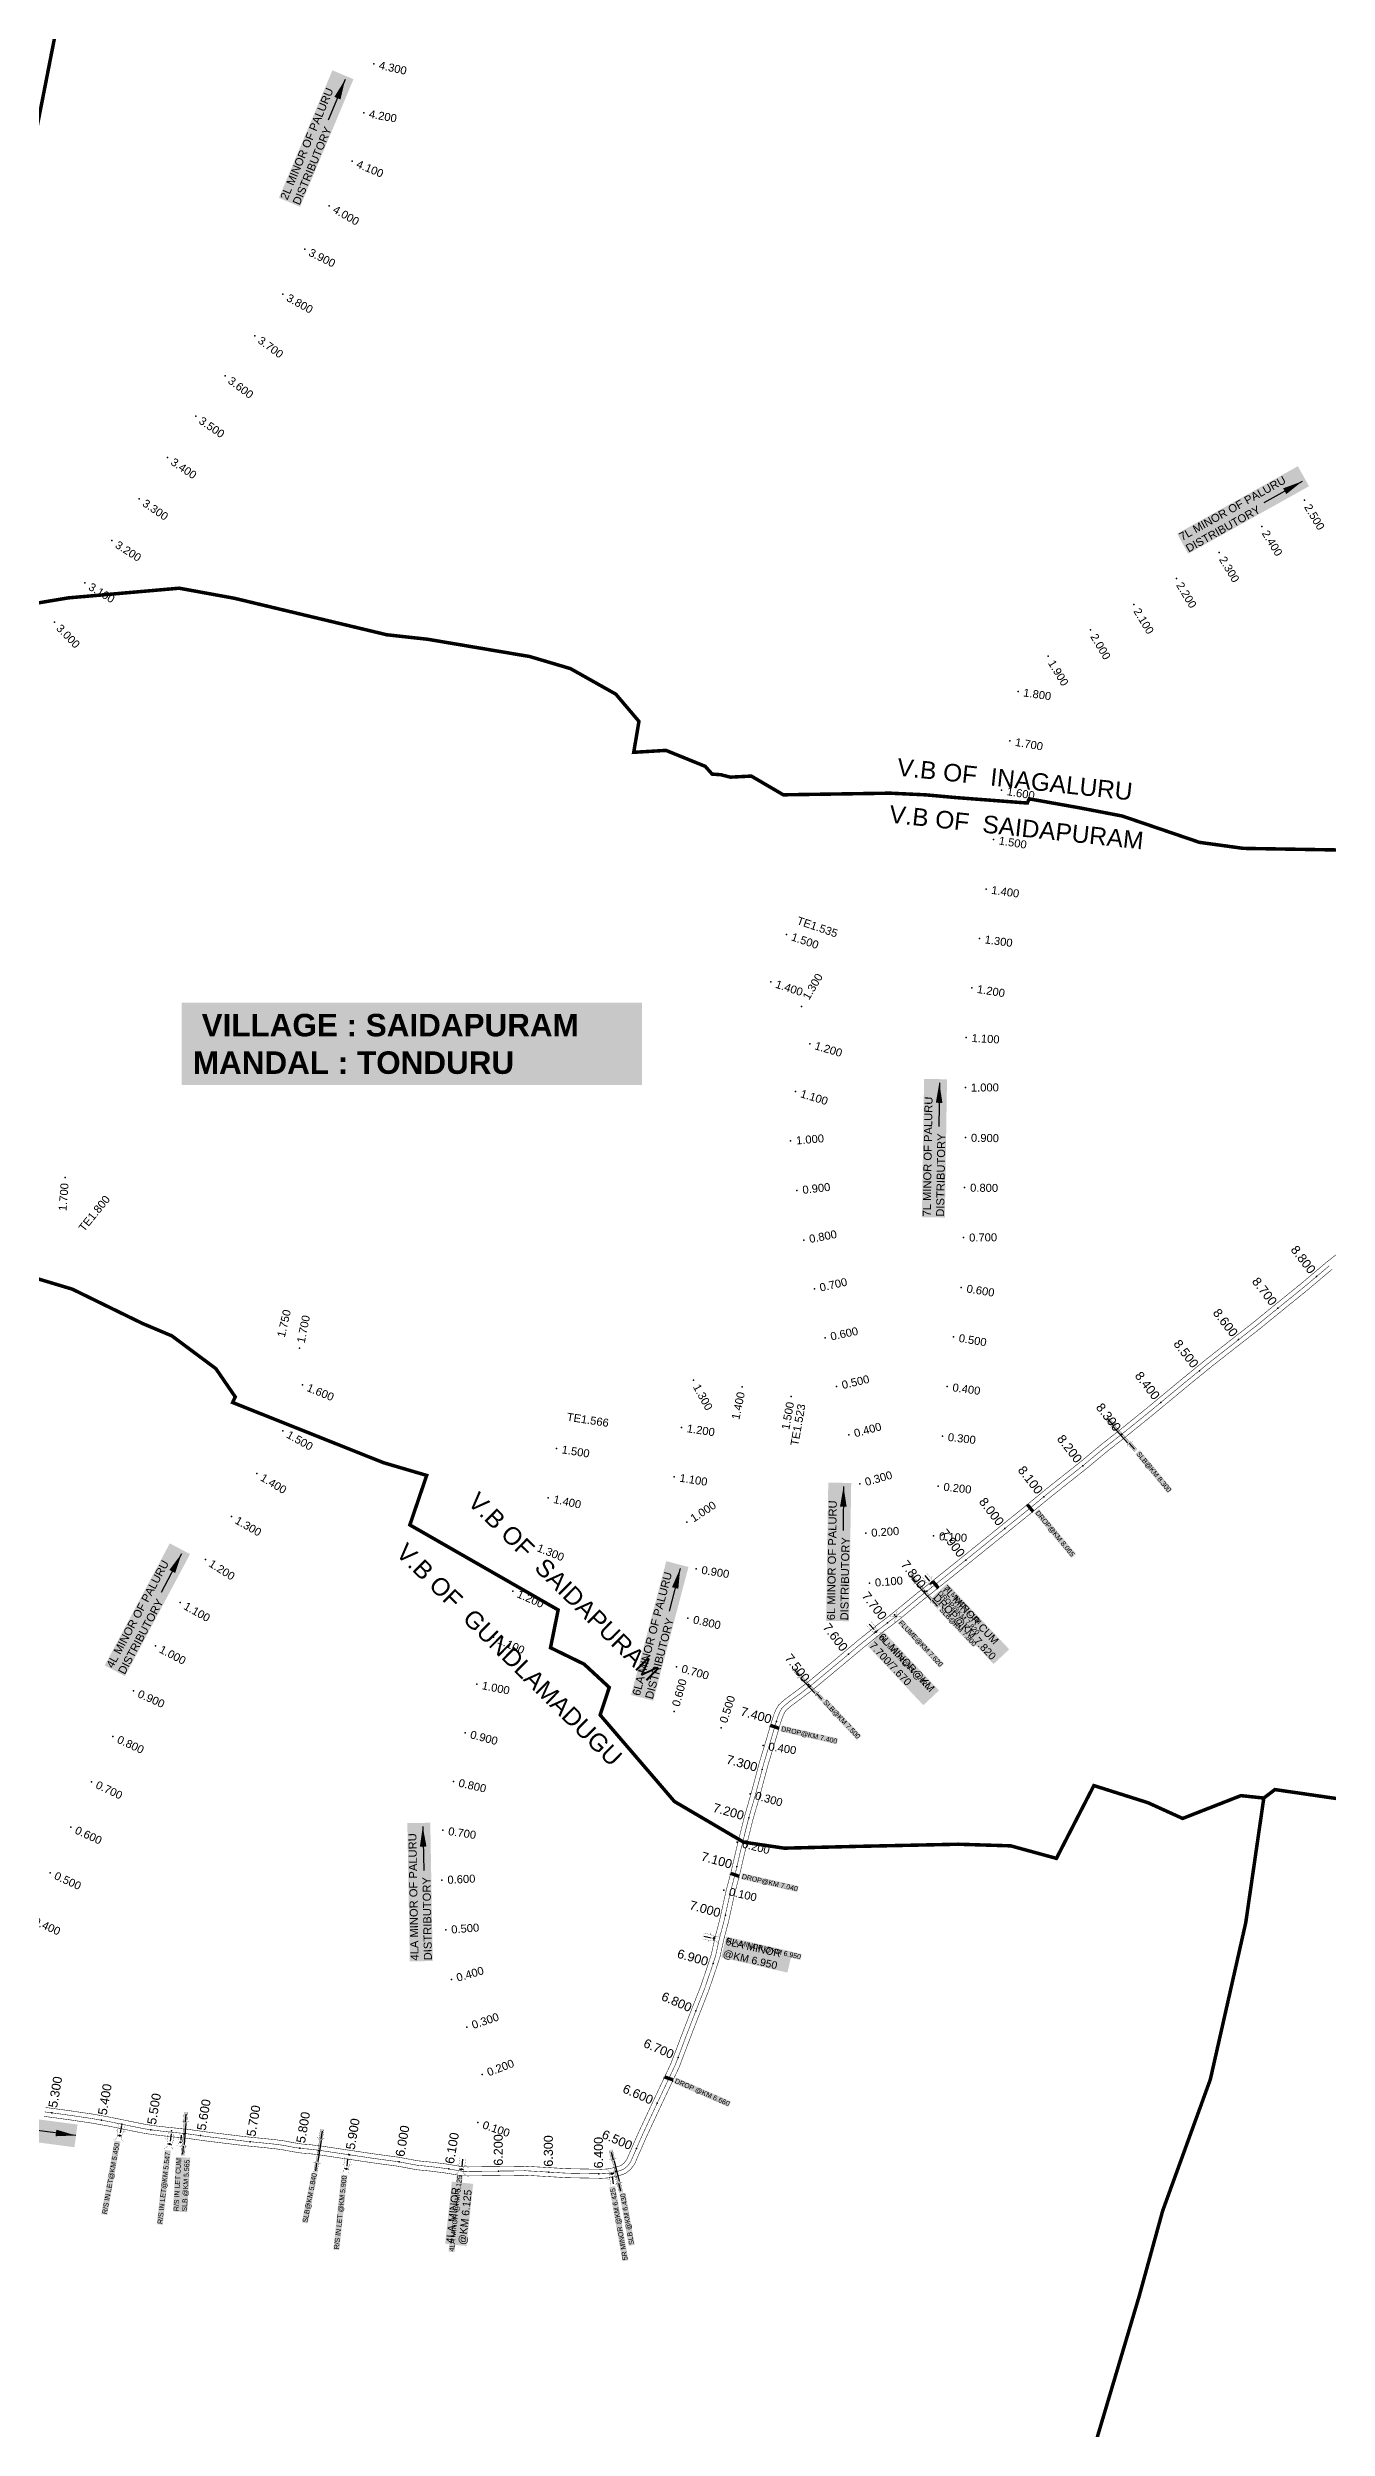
# Model space of a CAD drawing. Header units: inches. Extents: x 174104 to 230935, y 1583276 to 1631460.
# Drawn here: x 203582 to 206141, y 1603101 to 1607862 of the extents above; entities that cross this region are included whole.
import ezdxf
from ezdxf.enums import TextEntityAlignment as Align

# ---------------------------------------------------------------- set-up
doc = ezdxf.new("R2010")
doc.units = ezdxf.units.IN
doc.header["$LTSCALE"] = 15
doc.header["$MEASUREMENT"] = 0
doc.linetypes.add('ACAD_ISO02W100', pattern=[15, 12, -3])
doc.linetypes.add('HIDDEN2', pattern=[0.1875, 0.125, -0.0625])
for name, color, linetype in [('CANAL1', 7, 'Continuous'), ('CHANAGE', 1, 'Continuous'), ('CSMark', 72, 'Continuous'), ('PAPER SIZE', 5, 'Continuous'), ('STRUCTURE', 5, 'Continuous'), ('TEXT', 1, 'Continuous'), ('text2', 7, 'Continuous'), ('VB', 72, 'Continuous'), ('VILLAGE BOUNDRY', 5, 'Continuous')]:
    doc.layers.add(name, color=color, linetype=linetype)
doc.styles.add('FONT1', font='Arial')
doc.styles.get("Standard").update_dxf_attribs({"font": 'arial.ttf'})
doc.dimstyles.get("Standard").update_dxf_attribs({"dimtxt": 0.18, "dimasz": 0.18, "dimexe": 0.18, "dimexo": 0.0625, "dimgap": 0.09, "dimtad": 0, "dimtih": 1, "dimtoh": 1, "dimdec": 4, "dimzin": 0, "dimdsep": 46, "dimtxsty": 'Standard', "dimcen": 0.09, "dimadec": 0, "dimazin": 0, "dimtfac": 1, "dimtdec": 4, "dimtofl": 0, "dimtmove": 0, "dimatfit": 3, "dimfxl": 1, "dimtolj": 1, "dimtzin": 0, "dimarcsym": 0})

# ---------------------------------------------------------------- blocks, each defined once
blk = doc.blocks.new('DROP')
h = blk.add_hatch()
h.set_pattern_fill('ANSI31', color=1, scale=10, angle=45)
h.set_pattern_definition([(90, (-324.4107, -25.7687), (-1.25, 0), [])])
h.paths.add_polyline_path([(-9.9, -4.3), (-13.8, 4.1), (13.8, 4.1), (10.2, -4.3)])
at = {"layer": 'STRUCTURE', "color": 5, "const_width": 0.49}
blk.add_lwpolyline([(-9.9, -4.3), (-13.8, 4.1), (13.8, 4.1), (10.2, -4.3), (-9.9, -4.3)], dxfattribs=at)
at = {"layer": 'STRUCTURE', "color": 5}
blk.add_circle((0, 0), 1.33, dxfattribs=at)
blk = doc.blocks.new('FLUME')
at = {"layer": 'STRUCTURE'}
for points in [[(-12.6, 11, 0.628, 0.628, 0), (-8.6, 11.2, 0.628, 0.628, 0), (-4.4, 5.4, 0.628, 0.628, 0), (-4, -5.7, 0.628, 0.628, 0), (-7.7, -11.8, 0.628, 0.628, 0), (-11.7, -12, 0, 0, 0)], [(12.6, -11, 0.628, 0.628, 0), (8.6, -11.2, 0.628, 0.628, 0), (4.4, -5.4, 0.628, 0.628, 0), (4, 5.7, 0.628, 0.628, 0), (7.7, 11.8, 0.628, 0.628, 0), (11.7, 12, 0, 0, 0)]]:
    blk.add_lwpolyline(points, format="xyseb", dxfattribs=at)
at = {"layer": 'text2', "color": 2, "linetype": 'Continuous'}
blk.add_circle((0, 0), 1.15, dxfattribs=at)
blk = doc.blocks.new('OT')
at = {"layer": 'STRUCTURE', "color": 190}
for points, const_width in [([(769751.4, 1706595.8), (769729.4, 1706595.8)], 0.5), ([(769751.4, 1706579), (769729.4, 1706579)], 0.5), ([(769775.2, 1706601.8), (769775.2, 1706597.8), (769769.2, 1706593.8), (769761.8, 1706593.8), (769754.4, 1706593.8), (769748.4, 1706597.8), (769748.4, 1706601.8)], 0.5), ([(769748.4, 1706573), (769748.4, 1706577), (769754.4, 1706581), (769761.8, 1706581), (769761.8, 1706581), (769761.8, 1706581), (769769.2, 1706581), (769775.2, 1706577), (769775.2, 1706573)], 0.5), ([(769761.8, 1706593.8), (769761.8, 1706581)], 2.5)]:
    blk.add_lwpolyline(points, dxfattribs=dict(at, const_width=const_width))
at = {"layer": 'STRUCTURE', "color": 0}
blk.add_circle((769761.8, 1706587.4), 1.87, dxfattribs=at)
blk.add_leader([(769732.6, 1706587.4), (769753.8, 1706587.4)], dimstyle='Standard', override={"dimasz": 10, "dimgap": 0.09, "dimtad": 0}, dxfattribs=at)
blk = doc.blocks.new('SLB')
at = {"layer": 'STRUCTURE'}
h = blk.add_hatch(dxfattribs=at)
h.set_pattern_fill('DOTS', color=6, scale=20, angle=320.37225, style=0)
h.set_pattern_definition([(320.372247934, (-159.4327, -72.9564), (1.2786241598, 0.5641323054), [0, -1.25])])
h.paths.add_polyline_path([(769699.5, 1706871.1), (769699.5, 1706861.1), (769729.1, 1706861.1), (769732.1, 1706863.1), (769792.1, 1706863.1), (769795.1, 1706861.1), (769824.7, 1706861.1), (769824.7, 1706871.1), (769795.1, 1706871.1), (769792.1, 1706869.1), (769732.1, 1706869.1), (769729.1, 1706871.1)])
at = {"layer": 'STRUCTURE', "color": 6, "linetype": 'ACAD_ISO02W100', "ltscale": 0.5, "const_width": 0.5}
for points in [[(769699.5, 1706871.1), (769729.1, 1706871.1)], [(769699.5, 1706861.1), (769729.1, 1706861.1)], [(769795.1, 1706871.1), (769824.7, 1706871.1)], [(769795.1, 1706861.1), (769824.7, 1706861.1)]]:
    blk.add_lwpolyline(points, dxfattribs=at)
at = {"layer": 'STRUCTURE', "color": 6, "const_width": 0.628}
for points in [[(769726.1, 1706877.1), (769726.1, 1706873.1), (769732.1, 1706869.1), (769792.1, 1706869.1), (769798.1, 1706873.1), (769798.1, 1706877.1)], [(769726.1, 1706855.1), (769726.1, 1706859.1), (769732.1, 1706863.1), (769792.1, 1706863.1), (769798.1, 1706859.1), (769798.1, 1706855.1)]]:
    blk.add_lwpolyline(points, dxfattribs=at)
at = {"layer": 'STRUCTURE', "color": 6}
blk.add_lwpolyline([(769732.1, 1706863.1), (769792.1, 1706863.1)], dxfattribs=at)
blk.add_lwpolyline([(769732.1, 1706863.1), (769792.1, 1706863.1)], dxfattribs=at)
at = {"layer": 'STRUCTURE', "color": 0}
blk.add_circle((769762.1, 1706866.1), 1.24, dxfattribs=at)
for points in [[(769703.8, 1706866), (769726.7, 1706866)], [(769818.6, 1706865.8), (769795.7, 1706865.8)]]:
    blk.add_leader(points, dimstyle='Standard', override={"dimasz": 10, "dimgap": 0.09, "dimtad": 0}, dxfattribs=at)

msp = doc.modelspace()

# ---------------------------------------------------------------- linework, layer by layer
at = {"layer": 'CANAL1', "color": 200, "const_width": 1}
for points in [[(203577.26768, 1603742.71268), (203624.55512, 1603736.35924), (203671.86767, 1603729.38931), (203705.69865, 1603723.36818), (203737.85526, 1603716.77491), (203762.20224, 1603711.82005), (203778.52606, 1603708.62718), (203797.08838, 1603705.93742), (203821.84432, 1603703.06974), (203837.27125, 1603701.47934), (203861.75963, 1603698.99729), (203902.85297, 1603693.28588), (203976.90606, 1603684.27767), (204035.55994, 1603678.40197), (204055.39408, 1603675.73317), (204072.55056, 1603672.35397), (204090.63045, 1603669.51377), (204105.61198, 1603668.37375), (204127.85008, 1603665.67518), (204168.36459, 1603659.596), (204239.60506, 1603649.08481), (204285.25766, 1603642.93074), (204308.65767, 1603638.51479), (204321.93895, 1603636.05601), (204348.81655, 1603633.36944), (204377.5804, 1603629.78267), (204413.04558, 1603623.91882), (204422.33439, 1603623.79081), (204448.17618, 1603624.12746), (204503.86503, 1603624.63732), (204537.02531, 1603625.18837), (204574.91564, 1603622.97164), (204619.93422, 1603620.29308), (204674.23403, 1603619.29382), (204688.99213, 1603619.08316), (204698.53223, 1603619.55211), (204705.07835, 1603620.50299), (204712.51157, 1603621.97953), (204721.94247, 1603624.49918), (204728.62807, 1603626.89728), (204734.57218, 1603631.68202), (204739.69917, 1603638.62338), (204762.34095, 1603690.62211), (204789.25604, 1603748.29758), (204812.89002, 1603798.34413), (204828.40577, 1603831.36868), (204847.45248, 1603881.95515), (204865.66236, 1603929.29924), (204886.91557, 1603983.31112), (204900.77547, 1604023.97676), (204908.85197, 1604048.94692), (204916.19894, 1604082.5017), (204925.65186, 1604118.35419), (204937.29787, 1604171.34048), (204938.13694, 1604175.15801), (204948.1979, 1604213.46434), (204959.33528, 1604261.53191), (204974.74231, 1604323.30457), (204987.8735, 1604368.80399), (205005.27641, 1604433.85447), (205018.16332, 1604476.3183), (205027.03021, 1604506.57722), (205028.85656, 1604512.80977), (205033.78196, 1604528.11081), (205037.98507, 1604538.25974), (205043.10161, 1604547.17682), (205049.58524, 1604553.27979), (205059.51407, 1604561.47282), (205080.86006, 1604577.10001), (205105.83513, 1604596.41334), (205154.92986, 1604637.07781), (205199.97533, 1604674.87649), (205237.90116, 1604705.40113), (205270.97549, 1604730.67787), (205323.30699, 1604773.6641), (205337.35871, 1604784.57359), (205389.94693, 1604826.64977), (205461.99061, 1604884.74303), (205533.88453, 1604942.71293), (205577.71344, 1604978.80774), (205648.03655, 1605034.55173), (205689.1531, 1605068.68549), (205726.88354, 1605098.40707), (205780.16107, 1605141.467), (205851.66829, 1605200.68141), (205899.75403, 1605239.83938), (205950.36415, 1605279.4597), (205993.34314, 1605313.0581), (206043.55199, 1605353.95211), (206088.97209, 1605390.7376), (206138.77055, 1605432.73634), (206187.53008, 1605470.64529)], [(203574.46632, 1603724.92732), (203622.04488, 1603718.53476), (203668.97833, 1603711.62069), (203702.31335, 1603705.68782), (203734.25274, 1603699.13909), (203758.67976, 1603694.16795), (203775.50594, 1603690.87682), (203794.76162, 1603688.08658), (203819.88568, 1603685.17626), (203835.44075, 1603683.57266), (203859.61237, 1603681.12271), (203900.52703, 1603675.43612), (203974.92194, 1603666.38633), (204033.46206, 1603660.52203), (204052.45192, 1603657.96683), (204069.41344, 1603654.62603), (204088.54755, 1603651.62023), (204103.84402, 1603650.45625), (204125.42992, 1603647.83682), (204165.71541, 1603641.792), (204237.08894, 1603631.26119), (204282.38434, 1603625.15526), (204305.35033, 1603620.82121), (204319.40105, 1603618.21999), (204346.80745, 1603615.48056), (204374.9976, 1603611.96533), (204411.44442, 1603605.93918), (204422.32761, 1603605.78919), (204448.37582, 1603606.12854), (204504.09697, 1603606.63868), (204536.64869, 1603607.17963), (204573.86436, 1603605.00236), (204619.23378, 1603602.30292), (204673.93997, 1603601.29618), (204689.30587, 1603601.07684), (204700.27177, 1603601.61589), (204708.12765, 1603602.75701), (204716.59243, 1603604.43847), (204727.31353, 1603607.30282), (204737.55593, 1603610.97672), (204747.66982, 1603619.11798), (204755.38883, 1603629.56862), (204778.75105, 1603683.22189), (204805.54996, 1603740.64842), (204829.17398, 1603790.67387), (204845.00023, 1603824.35932), (204864.27552, 1603875.55285), (204882.43764, 1603922.77276), (204903.81843, 1603977.10888), (204917.85853, 1604018.30324), (204926.24803, 1604044.24108), (204933.70106, 1604078.2803), (204943.15214, 1604114.12581), (204954.87824, 1604167.47644), (204955.63906, 1604170.93799), (204965.6741, 1604209.14566), (204976.83672, 1604257.32209), (204992.12769, 1604318.62943), (205005.2165, 1604363.98201), (205022.58759, 1604428.91353), (205035.41268, 1604471.1737), (205044.30384, 1604501.51546), (205046.06344, 1604507.52023), (205050.69204, 1604521.89919), (205054.17293, 1604530.30426), (205057.38439, 1604535.90118), (205061.49476, 1604539.77021), (205070.56793, 1604547.25718), (205091.68394, 1604562.71599), (205117.08487, 1604582.35866), (205166.45614, 1604623.25219), (205211.40467, 1604660.96951), (205249.01084, 1604691.23687), (205282.15651, 1604716.56813), (205334.54101, 1604759.5979), (205348.50129, 1604770.43641), (205401.21907, 1604812.61623), (205473.28939, 1604870.73097), (205545.25547, 1604928.75907), (205589.02656, 1604964.80626), (205659.37745, 1605020.57227), (205700.4729, 1605054.68851), (205738.11046, 1605084.33693), (205791.55893, 1605127.535), (205863.09171, 1605186.77059), (205910.98597, 1605225.77262), (205961.45985, 1605265.2863), (206004.57086, 1605298.9879), (206054.90001, 1605339.97989), (206100.43991, 1605376.8624), (206150.10145, 1605418.74566)]]:
    msp.add_lwpolyline(points, dxfattribs=at)
at = {"layer": 'CANAL1', "color": 1, "linetype": 'HIDDEN2', "ltscale": 4, "const_width": 1}
msp.add_lwpolyline([(203575.867, 1603733.82), (203623.3, 1603727.447), (203670.423, 1603720.505), (203704.006, 1603714.528), (203736.054, 1603707.957), (203760.441, 1603702.994), (203777.016, 1603699.752), (203795.925, 1603697.012), (203820.865, 1603694.123), (203836.356, 1603692.526), (203860.686, 1603690.06), (203901.69, 1603684.361), (203975.914, 1603675.332), (204034.511, 1603669.462), (204053.923, 1603666.85), (204070.982, 1603663.49), (204089.589, 1603660.567), (204104.728, 1603659.415), (204126.64, 1603656.756), (204167.04, 1603650.694), (204238.347, 1603640.173), (204283.821, 1603634.043), (204307.004, 1603629.668), (204320.67, 1603627.138), (204347.812, 1603624.425), (204376.289, 1603620.874), (204412.245, 1603614.929), (204422.331, 1603614.79), (204448.276, 1603615.128), (204503.981, 1603615.638), (204536.837, 1603616.184), (204574.39, 1603613.987), (204619.584, 1603611.298), (204674.087, 1603610.295), (204689.149, 1603610.08), (204699.402, 1603610.584), (204706.603, 1603611.63), (204714.552, 1603613.209), (204724.628, 1603615.901), (204733.092, 1603618.937), (204741.121, 1603625.4), (204747.544, 1603634.096), (204770.546, 1603686.922), (204797.403, 1603744.473), (204821.032, 1603794.509), (204836.703, 1603827.864), (204855.864, 1603878.754), (204874.05, 1603926.036), (204895.367, 1603980.21), (204909.317, 1604021.14), (204917.55, 1604046.594), (204924.95, 1604080.391), (204934.402, 1604116.24), (204946.08806, 1604169.40846), (204946.888, 1604173.048), (204956.936, 1604211.305), (204968.086, 1604259.427), (204983.435, 1604320.967), (204996.545, 1604366.393), (205013.932, 1604431.384), (205026.788, 1604473.746), (205035.66702, 1604504.04634), (205037.46, 1604510.165), (205042.237, 1604525.005), (205046.079, 1604534.282), (205050.243, 1604541.539), (205055.54, 1604546.525), (205065.041, 1604554.365), (205086.272, 1604569.908), (205111.46, 1604589.386), (205160.693, 1604630.165), (205205.69, 1604667.923), (205243.456, 1604698.319), (205276.566, 1604723.623), (205328.924, 1604766.631), (205342.93, 1604777.505), (205395.583, 1604819.633), (205467.64, 1604877.737), (205539.57, 1604935.736), (205583.37, 1604971.807), (205653.707, 1605027.562), (205694.813, 1605061.687), (205732.497, 1605091.372), (205785.86, 1605134.501), (205857.38, 1605193.726), (205905.37, 1605232.806), (205955.912, 1605272.373), (205998.957, 1605306.023), (206049.226, 1605346.966), (206094.706, 1605383.8), (206144.436, 1605425.741)], dxfattribs=at)
at = {"layer": 'CSMark'}
for p in [(204233.97561, 1607829.5483), (204213.80082, 1607731.61222), (204190.41288, 1607634.66015), (204144.79255, 1607545.73553), (204095.62972, 1607458.68565), (204051.80021, 1607368.8186), (203996.22547, 1607285.77554), (203936.74739, 1607205.38764), (203877.70627, 1607124.68732), (203821.48544, 1607041.99898), (203764.94668, 1606959.51743), (206094.99772, 1606956.63074), (206009.95598, 1606904.02267), (203710.13061, 1606875.88578), (205924.62585, 1606851.88326), (203656.32623, 1606791.59911), (205838.89353, 1606800.40554), (203595.63891, 1606712.79848), (205753.42891, 1606748.48463), (205667.37777, 1606697.54271), (205582.50606, 1606644.67103), (205522.14337, 1606574.11748), (205505.90562, 1606475.44795), (205489.26669, 1606376.84218), (205473.27467, 1606278.12932), (205458.20648, 1606179.27209), (205059.39884, 1606088.212), (205444.83497, 1606080.17075), (205027.58293, 1605993.40932), (205429.68012, 1605981.33119), (205089.3108, 1605944.02612), (205105.88034, 1605869.9412), (205418.44597, 1605882.02218), (205077.39036, 1605774.09045), (205416.88769, 1605782.05056), (205067.33264, 1605675.3684), (205417.08082, 1605682.05413), (203616.45131, 1605602.11924), (205080.15502, 1605576.20602), (205415.35981, 1605582.07288), (205093.79709, 1605477.17299), (205413.36251, 1605482.10114), (205114.89679, 1605379.4317), (205408.75273, 1605382.34472), (205136.48867, 1605281.79198), (205393.11685, 1605283.58129), (204085.56348, 1605261.03507), (204091.14712, 1605187.54163), (204873.33888, 1605197.32997), (204970.65626, 1605184.07396), (205159.25039, 1605184.42025), (205380.40999, 1605184.40786), (205068.65345, 1605164.19323), (204051.99192, 1605095.64702), (204849.42286, 1605102.71803), (205183.85958, 1605087.50626), (204599.13862, 1605060.58482), (205371.08984, 1605084.85532), (204000.0709, 1605010.18874), (204834.80694, 1605003.79465), (204582.8163, 1604961.93205), (205205.692, 1604990.02061), (205362.28022, 1604985.2559), (203949.06524, 1604924.17956), (204859.97146, 1604912.84021), (204551.47995, 1604867.14523), (205217.65992, 1604890.99573), (205353.3949, 1604885.66219), (203897.30287, 1604838.63942), (204878.50117, 1604819.71899), (204511.61529, 1604775.44324), (205225.06536, 1604791.27077), (203846.32709, 1604752.6276), (204862.09409, 1604721.12675), (203797.08373, 1604665.60405), (204473.01867, 1604683.20135), (204839.21366, 1604623.96816), (203753.2379, 1604575.74638), (204439.77107, 1604589.3016), (204834.46636, 1604534.73863), (203712.13544, 1604484.58465), (204416.63742, 1604492.04148), (204928.81586, 1604501.91421), (205012.42613, 1604466.49707), (203669.5042, 1604394.12928), (204393.11143, 1604394.85549), (204986.33726, 1604370.04081), (203627.88114, 1604303.20492), (204372.07489, 1604297.13481), (204960.6343, 1604273.40484), (203586.46426, 1604212.18672), (204370.09153, 1604197.2899), (204934.10855, 1604177.00201), (204377.76465, 1604097.59264), (204388.9247, 1603998.57004), (204419.87796, 1603903.48474), (204450.78363, 1603808.41439), (204441.90975, 1603712.61354)]:
    msp.add_point(p, dxfattribs=at)
at = {"layer": 'text2', "color": 2, "linetype": 'Continuous'}
for p in [(206119.06978, 1605404.34779), (206041.62081, 1605340.77174), (205963.36178, 1605278.19679), (205884.77361, 1605216.03361), (205807.41099, 1605152.34716), (205729.65998, 1605089.13718), (205651.81039, 1605026.05859), (205573.43476, 1604963.62494), (205495.71554, 1604900.37503), (205417.71054, 1604837.4758), (205339.49574, 1604774.83871), (205261.41888, 1604712.04696), (205183.38418, 1604649.20568), (205106.19508, 1604585.31462), (205038.95612, 1604514.81277), (205010.54581, 1604418.72674), (204983.7813, 1604322.16692), (204960.06582, 1604224.8129), (204936.84472, 1604127.35373), (204912.27074, 1604030.27208), (204878.02351, 1603936.1341), (204842.22922, 1603842.54116), (203590.29802, 1603731.88108), (203689.39993, 1603717.12754), (204800.67628, 1603751.4044), (203787.78252, 1603698.19188), (203887.27364, 1603686.36468), (203986.73898, 1603674.2476), (204086.01804, 1603661.12797), (204758.95624, 1603660.30516), (204183, 1603648.33918), (204185.32477, 1603647.99617), (204284.53213, 1603633.9088), (204383.65274, 1603619.65647), (204483.46517, 1603615.45017), (204583.58456, 1603613.43993), (204683.71594, 1603610.15755)]:
    msp.add_point(p, dxfattribs=at)
at = {"layer": 'text2', "color": 3}
for p in [(205728.92406, 1605088.55747), (205546.54547, 1604941.48057), (205335, 1604775, 163), (205349, 1604791, 164), (205353, 1604791, 165), (205275, 1604728, 162), (205238, 1604694), (205103, 1604588, 161), (205035.66702, 1604504.04634), (204956.10325, 1604208.13437), (204946.08806, 1604169.40846), (204914, 1604081, 158), (204817, 1603805, 157), (203730, 1603709, 149), (203829, 1603696, 150), (203855, 1603690, 151), (204124, 1603656), (204409, 1603619, 154), (204718, 1603615, 156), (204710, 1603610, 155)]:
    msp.add_point(p, dxfattribs=at)
at = {"layer": 'VILLAGE BOUNDRY', "linetype": 'HIDDEN2', "ltscale": 20, "const_width": 7}
for points in [[(203502.87516, 1607409.2767), (203609.57797, 1607953.49726)], [(206173.34328, 1606257.14604), (205972.72741, 1606260.53924), (205884.94375, 1606272.58044), (205730.6696, 1606325.17993), (205645.40643, 1606341.56872), (205544.48822, 1606359.57059), (205540.678, 1606351.208), (205399.96289, 1606361.94256), (205337.5893, 1606367.59161), (205266.01235, 1606370.92274), (205052.81801, 1606367.63547), (204988.79055, 1606405.07888), (204946.88582, 1606402.96951), (204927.86755, 1606407.82715), (204910.43116, 1606409.04834), (204896.64169, 1606424.59219), (204818.19033, 1606456.4637), (204753.64189, 1606452.63255), (204764.10744, 1606514.45616), (204717.81256, 1606568.96414), (204627.10018, 1606620.01609), (204545.4877, 1606644.2057), (204341.47117, 1606678.70777), (204259.84603, 1606687.68334), (203955.15648, 1606760.64568), (203844.64016, 1606780.80467), (203623.24902, 1606761.45922), (203547.37234, 1606748.76869)], [(206013.64296, 1604361.45039), (205967.90391, 1604366.29306), (205851.30405, 1604320.65209), (205782.09738, 1604352.0874), (205673.76794, 1604386.40389), (205598.96146, 1604240.80065), (205507.41761, 1604265.88331), (205402.54101, 1604269.07655), (205197.73965, 1604264.72821), (205054.64802, 1604261.22149), (204973.42374, 1604273.23883), (204834.96536, 1604354.63574), (204686.52026, 1604527.47892), (204704.68906, 1604582.69278), (204654.43709, 1604629.21843), (204587.24754, 1604662.02446), (204602.53549, 1604737.63627), (204305.94824, 1604907.62798), (204339.62321, 1605006.64581), (204253.07259, 1605032.11612), (203951.57729, 1605152.44197), (203956.76304, 1605163.71452), (203918.03706, 1605220.13114), (203830.08829, 1605285.6447), (203770.81082, 1605310.6884), (203631.0552, 1605379.03001), (203496.3153, 1605419.60622)], [(206013.64296, 1604361.45039), (206013.64296, 1604361.45039), (206035.92007, 1604378.3648), (206115.97874, 1604366.72396), (206193.84241, 1604355.40228)], [(203571.55879, 1599625.25757), (203791.12047, 1599689.23718), (204060.26592, 1599886.80079), (204282.77944, 1600002.62654), (204286.13917, 1600064.26447), (204752.319, 1600223.10858), (205100.28202, 1600433.11444), (205152.05635, 1600724.79087), (205177.56634, 1600929.61524), (205214.78575, 1601157.2378), (205270.13142, 1601469.74098), (205315.8771, 1601679.72454), (205437.45166, 1602144.30937), (205465.76374, 1602265.1479), (205501.09927, 1602412.9072), (205551.24719, 1602636.91614), (205642.98061, 1602956.78802), (205764.38448, 1603365.23283), (205811.43965, 1603536.20371), (205906.70745, 1603798.67439), (205977.54763, 1604112.24759), (206013.64296, 1604361.45039)]]:
    msp.add_lwpolyline(points, dxfattribs=at)

# ---------------------------------------------------------------- block references
for p, xscale, yscale, zscale, rotation in [((205546.54547, 1604941.48057), 0.6999999999999997, 0.6999999999999997, 0.6999999999999997, 129.2872035027297), ((205357.08598, 1604788.6266), 0.6999999999999997, 0.6999999999999997, 0.6999999999999997, 129.2872035027297), ((205035.66702, 1604504.04634), 0.7, 0.7, 0.7, 160.8737763901753), ((204956.10325, 1604208.13437), 0.7, 0.7, 0.7, 160.8737763901753), ((204824.04495, 1603800.92831), 0.7, 0.7, 0.7, 160.8737763901753)]:
    msp.add_blockref('DROP', p, dxfattribs=dict(xscale=xscale, yscale=yscale, zscale=zscale, rotation=rotation))
at = {"layer": 'STRUCTURE', "color": 0}
for name, p, xscale, yscale, zscale, rotation in [('SLB', (-1043304.87985, 1207825.36223), 0.6999999999999996, 0.6999999999999996, 0.6999999999999996, 311.9180112118015), ('SLB', (-1043698.80392, 1207511.80476, 163), 0.6999999999999996, 0.6999999999999996, 0.6999999999999996, 311.9180112118015), ('OT', (-1051472.9276, 1233528.55827, 164), 0.6999999999999998, 0.6999999999999998, 0.6999999999999998, 310.7349339466383), ('OT', (-1051583.9276, 1233431.55827), 0.6999999999999998, 0.6999999999999998, 0.6999999999999998, 310.7349339466383), ('SLB', (-1035745.05304, 1182451.05672, 161), 0.7, 0.7, 0.7, 313.0627349041495), ('OT', (-572751.99566, 549247.95278, 158), 0.7, 0.7, 0.7, 347.8787535401943), ('OT', (-863453.34539, 2364321.95806, 149), 0.7, 0.7, 0.7, 258.7984048858312), ('SLB', (1358367.18854, 983202.21113, 151), 0.6999999999999998, 0.6999999999999998, 0.6999999999999998, 86.01878993935054), ('OT', (-913855.2292, 2287940.03928, 300), 0.7, 0.7, 0.7, 262.8019617371952), ('OT', (-599033.69065, 2047436.90305, 210), 0.4899999999999999, 0.4899999999999999, 0.4899999999999999, 265.3478621087517), ('SLB', (1300758.47623, 885814.57241), 0.6999999999999998, 0.6999999999999998, 0.6999999999999998, 81.06622133292778), ('SLB', (1493346.1488, 1364155.22523, 156), 0.6999999999999997, 0.6999999999999997, 0.6999999999999997, 103.747477075715), ('OT', (-913884.77655, 2287265.07303), 0.6999999999999998, 0.6999999999999998, 0.6999999999999998, 262.834020120945), ('OT', (-913654.73448, 2287264.11551, 154), 0.6999999999999998, 0.6999999999999998, 0.6999999999999998, 262.834020120945), ('OT', (1471496.05964, 1267916.33395, 155), 0.7, 0.7, 0.7, 99.43587806056661)]:
    msp.add_blockref(name, p, dxfattribs=dict(at, xscale=xscale, yscale=yscale, zscale=zscale, rotation=rotation))
at = {"layer": 'text2', "color": 2, "linetype": 'Continuous', "xscale": 0.7, "yscale": 0.7, "zscale": 0.7, "rotation": 306.9933962011701}
msp.add_blockref('FLUME', (205277.77775, 1604724.61836), dxfattribs=at)

# ---------------------------------------------------------------- texts
at = {"layer": 'CHANAGE', "style": 'FONT1'}
for s, rotation, p in [('4.300', 347.60655691, (204244.71927, 1607827.18744)), ('4.200', 349.95465107, (204224.63219, 1607729.69352)), ('4.100', 337.26861421, (204200.55848, 1607630.40962)), ('4.000', 330.00320801, (204154.31914, 1607540.23607)), ('3.900', 333.66514882, (204105.4881, 1607453.80587)), ('3.800', 331.01629737, (204061.42254, 1607363.48843)), ('3.700', 323.67422061, (204005.08775, 1607279.25941)), ('3.600', 323.06004274, (203945.53931, 1607198.77689)), ('3.500', 325.56264888, (203886.77846, 1607118.46677)), ('3.400', 326.16372184, (203830.62239, 1607035.87394)), ('3.300', 325.74825438, (203774.03898, 1606953.3263)), ('2.500', 300.99437273, (206100.66221, 1606947.20134)), ('2.400', 301.91603112, (206015.77141, 1606894.68561)), ('3.200', 327.3698844, (203719.39447, 1606869.95443)), ('2.300', 301.03239337, (205930.2966, 1606842.45763)), ('3.100', 328.84655161, (203665.73987, 1606785.90846)), ('2.200', 301.15902472, (205844.5851, 1606790.99246)), ('3.000', 314.03072351, (203603.2844, 1606704.88984)), ('2.100', 301.12052351, (205759.11415, 1606739.06773)), ('2.000', 300.78424308, (205673.00764, 1606688.0926)), ('1.900', 301.48519781, (205588.25112, 1606635.29051)), ('1.800', 351.62546135, (205533.02608, 1606572.5154)), ('1.700', 350.19129042, (205516.74482, 1606473.57399)), ('1.600', 350.63654832, (205500.12013, 1606375.05251)), ('1.500', 350.95257632, (205484.13781, 1606276.39955)), ('1.400', 351.86701977, (205469.09585, 1606177.71591)), ('1.500', 341.08833821, (205069.80505, 1606084.64679)), ('TE1.535', 341.02740117, (205080.94142, 1606117.07572)), ('1.300', 352.33372021, (205455.73665, 1606078.70332)), ('1.400', 341.78318361, (205038.03161, 1605989.97057)), ('1.300', 59.41064395, (205097.28903, 1605960.20316)), ('1.200', 350.86693991, (205440.54067, 1605979.58518)), ('1.200', 343.41154658, (205116.42252, 1605866.80076)), ('1.100', 356.819531, (205429.42903, 1605881.41189)), ('1.100', 342.92077286, (205087.90526, 1605770.85981)), ('1.000', 0.47111527, (205427.88731, 1605782.141)), ('1.000', 4.84991273, (205078.29325, 1605676.29841)), ('0.900', 359.04218186, (205428.07928, 1605681.87025)), ('0.900', 6.57389083, (205091.08269, 1605577.46535)), ('0.800', 359.50996722, (205426.35941, 1605581.9788)), ('0.800', 10.7685689, (205104.60337, 1605479.22825)), ('0.700', 0.65474349, (205424.36179, 1605482.22684)), ('0.700', 12.91008748, (205125.61873, 1605381.88933)), ('0.600', 350.93404038, (205419.61532, 1605380.61144)), ('1.750', 76.76805138, (204047.88283, 1605283.35897)), ('1.700', 78.75017754, (204087.70944, 1605271.82372)), ('0.600', 12.22989489, (205147.23903, 1605284.12216)), ('0.500', 350.37393492, (205403.96197, 1605281.7419)), ('1.600', 337.77517281, (204101.3299, 1605183.38097)), ('1.300', 298.78541068, (204878.63571, 1605187.68925)), ('0.500', 13.51289966, (205169.94588, 1605186.99056)), ('0.400', 352.30723199, (205391.31099, 1605182.93539)), ('1.500', 330.49558037, (204061.56541, 1605090.22962)), ('TE1.566', 351.30607172, (204620.19061, 1605124.11628)), ('1.200', 351.42313707, (204860.29984, 1605101.07753)), ('0.400', 15.35718814, (205194.46681, 1605090.41945)), ('0.300', 353.4814425, (205382.01873, 1605083.60655)), ('1.500', 350.88114577, (204609.9996, 1605058.84151)), ('1.400', 328.89896947, (204009.48973, 1605004.5067)), ('1.100', 351.22748252, (204845.67826, 1605002.11702)), ('0.300', 15.97978822, (205216.26695, 1604993.04889)), ('1.400', 347.90099327, (204593.57196, 1604959.62643)), ('1.000', 33.40095447, (204869.15469, 1604918.89565)), ('0.200', 353.88082752, (205373.21755, 1604984.08334)), ('1.300', 330.28608616, (203958.61887, 1604918.72719)), ('0.200', 4.04790333, (205228.63248, 1604891.77223)), ('1.300', 337.89292745, (204561.67125, 1604863.0055)), ('0.100', 356.61646617, (205364.37573, 1604885.01297)), ('1.200', 327.55991559, (203906.58635, 1604832.73883)), ('0.900', 350.73899472, (204889.35779, 1604817.94873)), ('0.100', 4.71461951, (205236.02814, 1604792.17489)), ('1.200', 336.03224448, (204521.66681, 1604770.9748)), ('1.100', 330.74608721, (203855.92418, 1604747.25211)), ('0.800', 347.36015901, (204872.8275, 1604718.71971)), ('1.000', 332.44332168, (203806.83582, 1604660.51516)), ('1.100', 335.98243273, (204483.06629, 1604678.72416)), ('0.700', 343.99983381, (204849.78753, 1604620.93612)), ('0.900', 335.9269698, (203763.28119, 1604571.25947)), ('1.000', 348.53805605, (204450.5517, 1604587.11571)), ('0.600', 74.64512578, (204837.37912, 1604545.34598)), ('0.500', 72.09583945, (204932.19754, 1604512.3815)), ('0.800', 335.3855802, (203722.13588, 1604480.00305)), ('0.900', 345.14339282, (204427.26969, 1604489.22107)), ('0.400', 351.55387137, (205023.30683, 1604464.8814)), ('0.700', 334.60078535, (203679.44095, 1604389.41113)), ('0.800', 347.06376633, (204403.83225, 1604392.39296)), ('0.300', 344.29189872, (204996.92645, 1604367.06271)), ('0.600', 335.47109065, (203637.88841, 1604298.63825)), ('0.700', 351.58502321, (204382.95647, 1604295.52505)), ('0.200', 345.4965357, (204971.28376, 1604270.65001)), ('0.500', 335.48967926, (203596.47302, 1604207.6233)), ('0.600', 2.84678657, (204381.07796, 1604197.83622)), ('0.100', 347.45874571, (204944.84609, 1604174.61345)), ('0.400', 335.65793716, (203554.94498, 1604116.69015)), ('0.500', 4.41649949, (204388.73199, 1604098.4397)), ('0.400', 16.40421158, (204399.47693, 1604001.67657)), ('0.300', 18.78626627, (204430.29196, 1603907.02717)), ('0.200', 20.8580974, (204461.06275, 1603812.33099)), ('0.100', 340.85567719, (204452.3014, 1603709.0061))]:
    msp.add_text(s, height=16, rotation=rotation, dxfattribs=at).set_placement(p, align=Align.MIDDLE_LEFT)
for s, rotation, p in [('1.700', 85.56745955, (203615.60117, 1605591.15214)), ('TE1.800', 51.01722897, (203701.53605, 1605563.35981)), ('1.400', 78.09509247, (204968.38709, 1605173.31056)), ('1.500', 79.7835888, (205066.70241, 1605153.36764)), ('TE1.523', 79.96713632, (205089.34416, 1605149.33671))]:
    msp.add_text(s, height=16, rotation=rotation, dxfattribs=at).set_placement(p, align=Align.MIDDLE_RIGHT)
at = {"layer": 'CSMark', "color": 1}
for s, rotation, p in [('8.800', 307.71495164, (206073.39425, 1605463.16149)), ('8.700', 307.71495164, (205995.94528, 1605399.58544)), ('8.600', 307.71495164, (205917.68625, 1605337.0105)), ('8.500', 307.71495164, (205839.09808, 1605274.84731)), ('8.400', 307.71495164, (205761.73546, 1605211.16087)), ('8.300', 307.71495164, (205683.98445, 1605147.95089)), ('8.200', 307.71495164, (205606.13486, 1605084.8723)), ('8.100', 307.71495164, (205527.75923, 1605022.43865)), ('8.000', 307.71495164, (205450.04001, 1604959.18873)), ('7.900', 307.71495164, (205372.03501, 1604896.28951)), ('7.800', 307.71495164, (205293.82021, 1604833.65241)), ('7.700', 307.71495164, (205215.74335, 1604770.86067)), ('7.600', 307.71495164, (205137.70865, 1604708.01939)), ('7.500', 307.71495164, (205061.6474, 1604646.43317)), ('7.400', 344.22314147, (204968.21231, 1604535.76519)), ('7.300', 344.22314147, (204939.802, 1604439.67917)), ('7.200', 344.22314147, (204913.03749, 1604343.11934)), ('7.100', 344.22314147, (204889.32201, 1604245.76532)), ('7.000', 344.22314147, (204866.10091, 1604148.30615)), ('6.900', 344.22314147, (204841.52692, 1604051.2245)), ('6.800', 336.47026923, (204810.75286, 1603966.43838)), ('6.700', 336.47026923, (204774.95856, 1603872.84544)), ('5.300', 80.33435073, (203591.5673, 1603742.59083)), ('5.400', 80.33435073, (203690.6692, 1603727.83729)), ('5.500', 80.33435073, (203789.0518, 1603708.90163)), ('5.600', 80.33435073, (203888.54291, 1603697.07443)), ('6.600', 336.47026923, (204733.40562, 1603781.70868)), ('5.700', 80.33435073, (203988.00826, 1603684.95735)), ('5.800', 80.33435073, (204087.28732, 1603671.83771)), ('5.900', 80.33435073, (204186.59405, 1603658.70592)), ('6.000', 80.33435073, (204285.80141, 1603644.61855)), ('6.100', 80.33435073, (204384.92202, 1603630.36622)), ('6.200', 90.16911373, (204482.88649, 1603626.21933)), ('6.300', 90.16911373, (204583.00588, 1603624.2091)), ('6.400', 90.16911373, (204683.13726, 1603620.92672)), ('6.500', 336.47026923, (204691.68558, 1603690.60944))]:
    msp.add_text(s, height=18, rotation=rotation, dxfattribs=at).set_placement(p, align=Align.MIDDLE_LEFT)
at = {"layer": 'STRUCTURE', "color": 5, "attachment_point": 1, "style": 'FONT1', "bg_fill": 1, "box_fill_scale": 1.1, "bg_fill_color": 7, "bg_fill_true_color": 16777215, "bg_fill_transparency": 0}
for s, insert, char_height, width, rotation in [('{\\C1;2L MINOR OF PALURU DISTRIBUTORY}', (204046.20256, 1607562.20659), 16, 273.396588, 67.25949096), ('{\\C1;7L MINOR OF PALURU DISTRIBUTORY}', (205331.57389, 1605524.53742), 16, 273.396588, 89.10203663), ('{\\C1;6L MINOR OF PALURU DISTRIBUTORY}', (205139.99674, 1604717.25402), 16, 273.396588, 89.10203663), ('{\\C1;4L MINOR OF PALURU DISTRIBUTORY}', (203697.97287, 1604627.38854), 16, 273.396588, 61.9518384), ('{\\C1;6LA MINOR OF PALURU DISTRIBUTORY}', (204750.2557, 1604568.86872), 16, 273.396588, 75.24652131), ('7L MINOR CUM DROP@KM 7.820', (205380.36626, 1604788.57553), 15, 178.0424705, 313.26160285), ('6L MINOR@KM 7.700/7.670', (205252.82602, 1604692.65952), 15, 159.3429661, 313.26160285), ('{\\C1;4LA MINOR OF PALURU DISTRIBUTORY}', (204307.41739, 1604036.34762), 16, 273.396588, 91.01547507), ('6LA MINOR @KM 6.950', (204939.69565, 1604082.74655), 15, 132.4962782, 347.08092133), ('4LA MINOR @KM 6.125', (204378.15468, 1603471.5904), 15, 121.9597044, 83.84919646)]:
    msp.add_mtext(s, dxfattribs=dict(at, insert=insert, char_height=char_height, width=width, rotation=rotation))
at = {"layer": 'STRUCTURE', "color": 5, "attachment_point": 1, "bg_fill": 1, "box_fill_scale": 1.1, "bg_fill_color": 7, "bg_fill_true_color": 16777215, "bg_fill_transparency": 0}
for s, insert, char_height, width, rotation in [('{\\C1;7L MINOR OF PALURU DISTRIBUTORY}', (205842.46492, 1606889.15537), 16, 273.396588, 29.20745496), ('SLB@KM 8.300', (205765.7835, 1605055.65248), 10, 99.8135061, 309.57856292), ('DROP@KM 8.065', (205563.71212, 1604937.68966), 10, 114.7578991, 309.57856292), ('7L MINOR CUM DROP@KM 7.820', (205380.36626, 1604788.57553), 10, 114.7578991, 313.26160285), ('FLUME@KM 7.620', (205290.01032, 1604718.0798), 10, 120.7548431, 313.26160285), ('SLB@KM 7.800', (205371.62026, 1604743.89531), 10, 99.8135061, 313.26160285), ('6L MINOR@KM 7.620', (205250.97636, 1604687.80364), 10, 139.3905866, 313.26160285), ('SLB@KM 7.500', (205139.10305, 1604558.80289), 10, 99.8135061, 313.26160285), ('DROP@KM 7.400', (205050.16657, 1604505.31368), 10, 113.7698499, 347.08092133), ('DROP@KM 7.040', (204971.31283, 1604209.96725), 10, 113.7698499, 347.08092133), ('6LA MINOR @KM 6.950', (204939.69565, 1604082.74655), 10, 152.5897681, 347.08092133), ('DROP @KM 6.660', (204838.74259, 1603801.30887), 10, 117.6511596, 336.42820792), ('{\\C1;PALURU DISTRIBUTORY}', (203403.59253, 1603738.32346), 16, 237.917051, 352.49553025), ('R/S IN LET@KM 5.450', (203690.15046, 1603530.42169), 10, 147.1395634, 79.84843248), ('R/S IN LET@KM 5.547', (203801.11363, 1603510.28771), 10, 147.1395634, 83.84919646), ('R/S IN LET CUM SLB @KM 5.565', (203833.33051, 1603535.7316), 10, 107.0421204, 86.915929), ('SLB@KM 5.840', (204091.12543, 1603513.85504), 10, 99.8135061, 78.89662786), ('R/S IN LET @KM 5.900', (204154.05445, 1603459.50635), 10, 148.7016371, 83.84919646), ('4LA MINOR @KM 6.125', (204384.35501, 1603455.31969), 10, 152.6989086, 83.84919646), ('5R MINOR @KM 6.425', (204731.97427, 1603436.26785), 10, 148.7016371, 100.14090011), ('SLB @KM 6.430', (204744.66859, 1603467.18908), 10, 103.6948158, 100.14090011)]:
    msp.add_mtext(s, dxfattribs=dict(at, insert=insert, char_height=char_height, width=width, rotation=rotation))
at = {"layer": 'TEXT', "insert": (203872.06217, 1605929.61631), "char_height": 45, "width": 875.4943383, "attachment_point": 1, "bg_fill": 1, "box_fill_scale": 1.5, "bg_fill_color": 50, "bg_fill_transparency": 0}
msp.add_mtext('{\\fArial|b1|i0|c0|p34;\\C5; VILLAGE : SAIDAPURAM\\PMANDAL : TONDURU}', dxfattribs=at)
at = {"layer": 'VB', "color": 1}
for s, rotation, p in [('V.B OF  INAGALURU', 353.94405162, (205280.77308, 1606423.60083)), ('V.B OF  SAIDAPURAM', 353.94405162, (205265.10173, 1606329.61656)), ('V.B OF  SAIDAPURAM ', 315.40466296, (204431.84563, 1604963.75378)), ('V.B OF  GUNDLAMADUGU ', 315.40466296, (204288.24594, 1604861.94663))]:
    msp.add_text(s, height=35, rotation=rotation, dxfattribs=at).set_placement(p, align=Align.MIDDLE_LEFT)

# ---------------------------------------------------------------- leaders
at = {"layer": 'PAPER SIZE', "color": 1}
for points in [[(204176.45331, 1607797.78218), (204142.94305, 1607716.82881)], [(206090.23439, 1606994.37613), (206013.9489, 1606951.28425)], [(205364.82632, 1605791.66172), (205363.84105, 1605704.05228)], [(205173.24917, 1604984.37832), (205172.26389, 1604896.76888)], [(203849.45672, 1604849.90541), (203808.60167, 1604772.39896)], [(204846.50997, 1604820.25733), (204824.57316, 1604735.43303)], [(204331.7321, 1604304.43327), (204333.67263, 1604216.83977)], [(203637.93369, 1603686.67124), (203551.01935, 1603697.72943)]]:
    msp.add_leader(points, dimstyle='Standard', override={"dimasz": 40, "dimgap": 0.09, "dimtad": 0, "dimtfill": 2, "dimtfillclr": 5}, dxfattribs=at)

doc.saveas('drawing.dxf')
